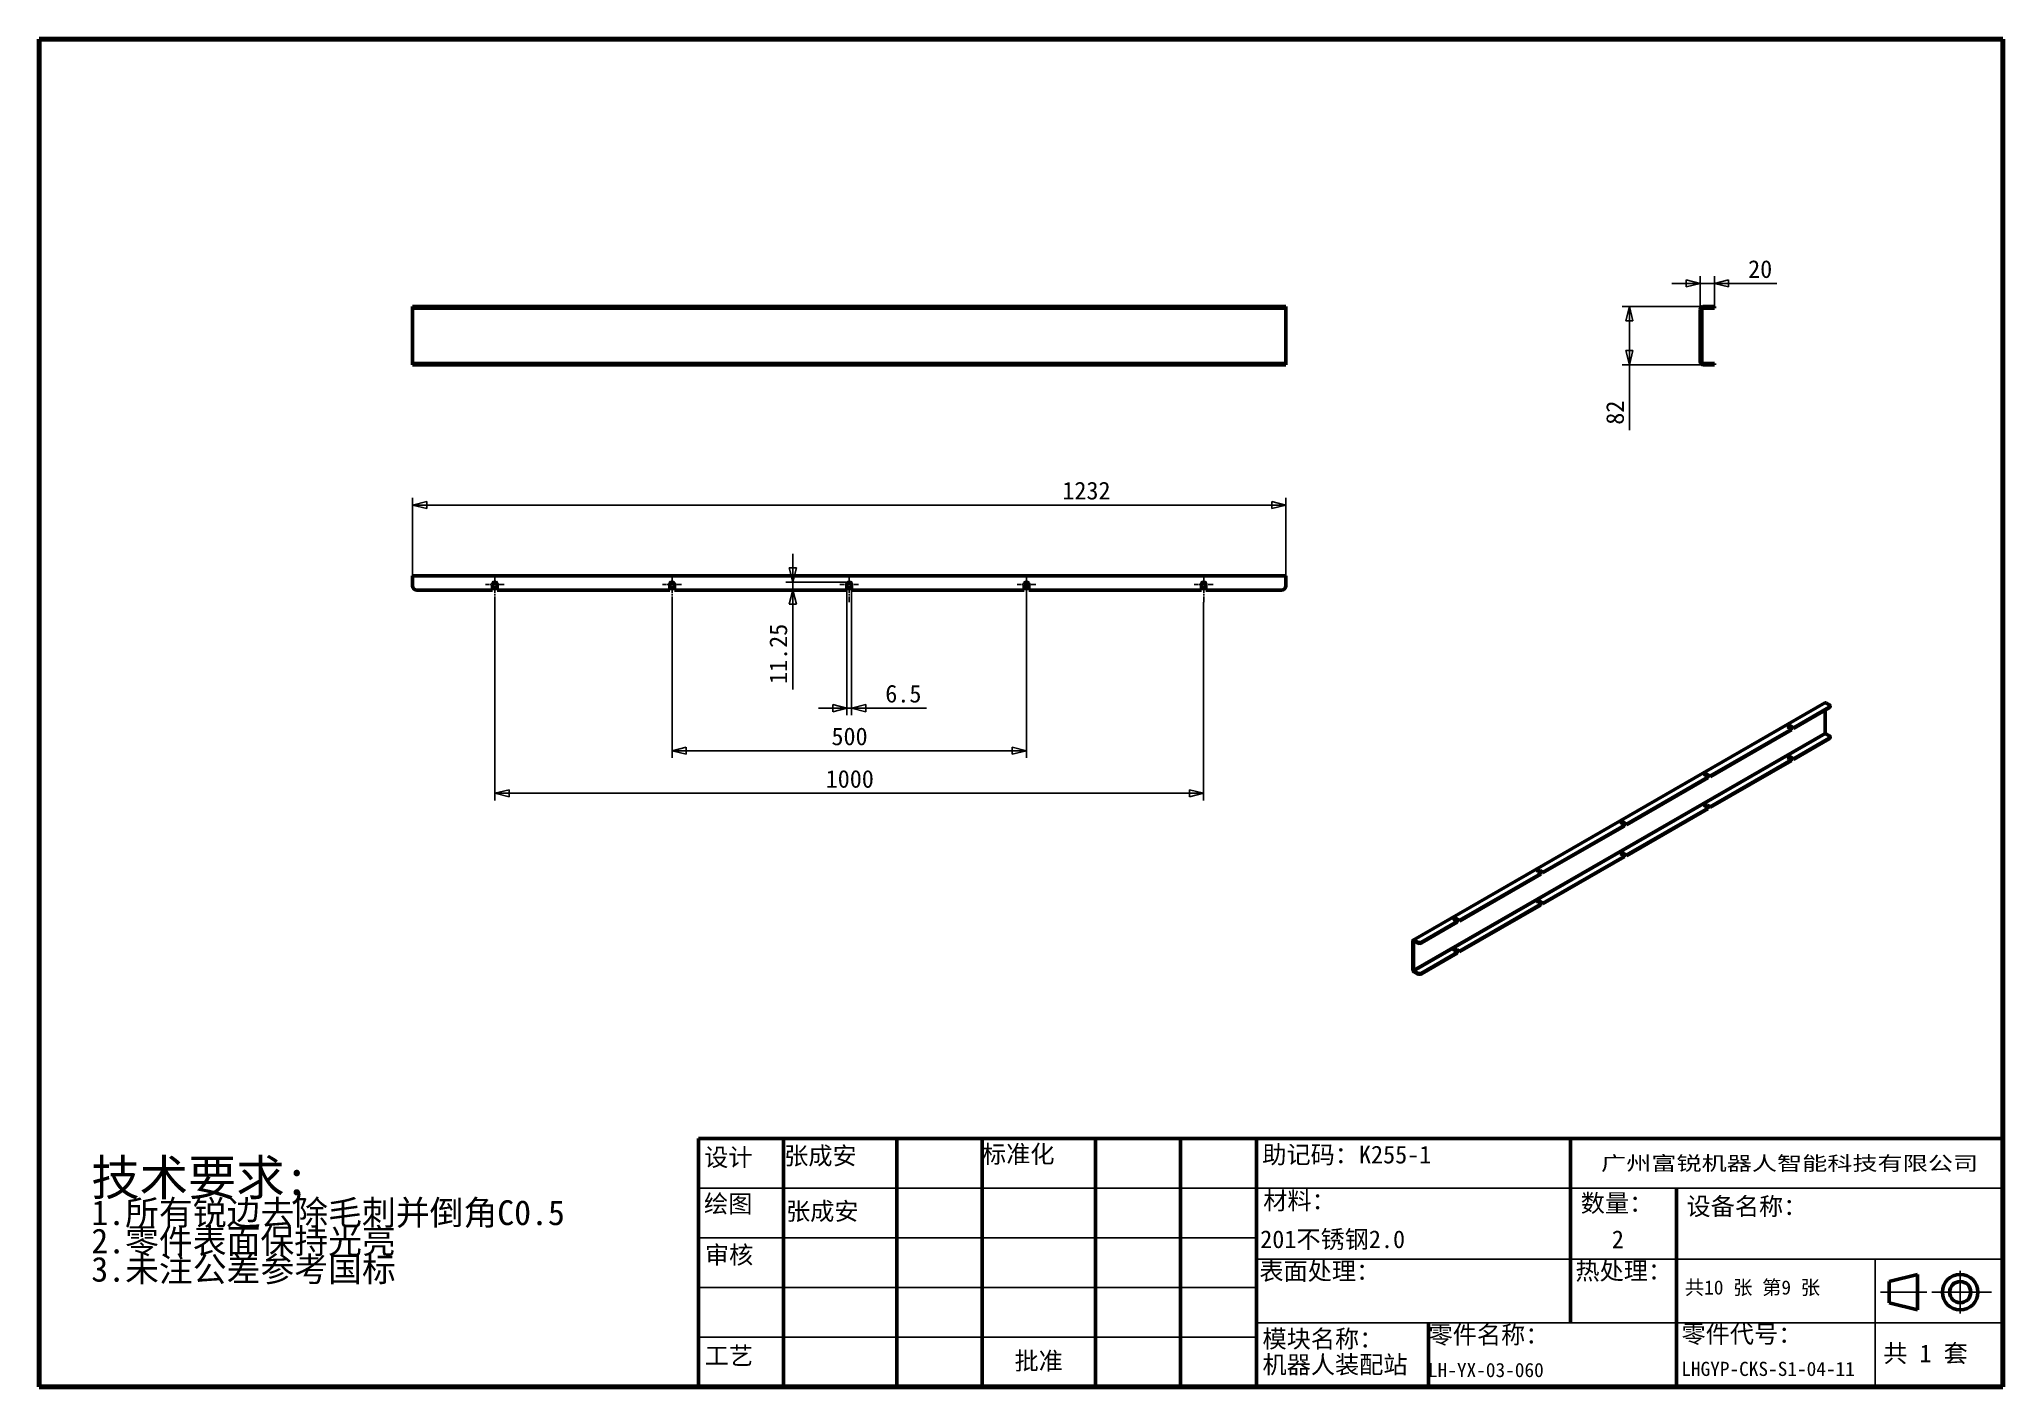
# Model space of a CAD drawing. Header units: millimetres. Extents: x 100 to 2870, y 100 to 2000.
import ezdxf
from ezdxf.enums import TextEntityAlignment as Align

# ---------------------------------------------------------------- set-up
doc = ezdxf.new("R2010")
doc.units = ezdxf.units.MM
doc.header["$LTSCALE"] = 10
doc.linetypes.add('CHAIN', pattern=[0.3543, 0.2362, -0.0295, 0.0591, -0.0295])
for name, color, linetype, lineweight in [('中心标记 (ISO)', 1, 'Continuous', 25), ('可见 (ISO)', 7, 'Continuous', 50), ('可见窄的 (ISO)', 7, 'Continuous', 35), ('图框 (ISO)', 7, 'Continuous', 70), ('尺寸 (ISO)', 5, 'Continuous', 25), ('标题 (ISO)', 7, 'Continuous', 50), ('符号 (ISO)', 7, 'Continuous', 25)]:
    doc.layers.add(name, color=color, linetype=linetype, lineweight=lineweight)
doc.styles.add('文本样式126', font='', dxfattribs={"width": 1.3})
doc.styles.add('文本样式19', font='tahoma.ttf')
doc.styles.add('文本样式91', font='')
doc.styles.add('注释文本 (ISO)', font='')
doc.styles.get('文本样式126').set_extended_font_data('FangSong')
doc.styles.get('文本样式91').set_extended_font_data('FangSong')
doc.styles.get('注释文本 (ISO)').set_extended_font_data('FangSong')
doc.dimstyles.new('默认 (GB)', dxfattribs={"dimscale": 10, "dimtxt": 2.5, "dimasz": 2, "dimexe": 1, "dimexo": 0, "dimgap": 0.75, "dimtad": 1, "dimtoh": 1, "dimrnd": 1e-08, "dimdsep": 46, "dimtxsty": '注释文本 (ISO)', "dimblk": 'Filled-2', "dimcen": 0.09, "dimdle": 10, "dimclrd": 256, "dimclre": 256, "dimclrt": 256, "dimaunit": 1, "dimadec": 3, "dimazin": 2, "dimtfac": 0.52, "dimtmove": 0, "dimatfit": 3, "dimldrblk": 'Filled-1', "dimfxl": 0, "dimtolj": 1, "dimlwd": -1, "dimlwe": -1, "dimarcsym": 0})

# ---------------------------------------------------------------- blocks, each defined once
blk = doc.blocks.new('图框 A3-A4')
at = {"layer": '图框 (ISO)'}
for p, q in [((287, 200), (10, 200)), ((10, 200), (10, 10)), ((287, 10), (287, 200)), ((10, 10), (287, 10))]:
    blk.add_line(p, q, dxfattribs=at)
blk = doc.blocks.new('标题栏 GB1')
at = {"layer": '标题 (ISO)'}
for p, q in [((194.57, 65.23), (194.57, 72.23)), ((194.57, 72.23), (378.57, 72.23)), ((206.57, 65.23), (206.57, 72.23)), ((222.57, 65.23), (222.57, 72.23)), ((234.57, 65.23), (234.57, 72.23)), ((250.57, 65.23), (250.57, 72.23)), ((262.57, 65.23), (262.57, 72.23)), ((273.31, 65.23), (273.31, 72.23)), ((317.57, 65.23), (317.57, 72.23)), ((378.57, 72.23), (378.57, 65.23)), ((194.57, 37.23), (194.57, 65.23)), ((206.57, 37.23), (206.57, 65.23)), ((222.57, 44.23), (222.57, 65.23)), ((234.57, 37.23), (234.57, 65.23)), ((250.57, 37.23), (250.57, 65.23)), ((262.57, 37.23), (262.57, 65.23)), ((273.31, 65.23), (273.31, 37.23)), ((317.57, 55.23), (317.57, 65.23)), ((378.57, 65.23), (378.57, 37.23)), ((317.57, 55.23), (317.57, 46.23)), ((366.57, 53.06), (362.57, 52.06)), ((366.57, 48.06), (366.57, 53.06)), ((362.57, 52.06), (362.57, 49.06)), ((362.57, 49.06), (366.57, 48.06)), ((297.57, 46.23), (297.57, 37.23)), ((222.57, 44.23), (222.57, 37.23)), ((378.57, 37.23), (194.57, 37.23))]:
    blk.add_line(p, q, dxfattribs=at)
at = {"layer": '标题 (ISO)', "lineweight": 25}
for p, q in [((194.57, 65.23), (273.31, 65.23)), ((273.31, 65.23), (378.57, 65.23)), ((194.57, 58.23), (273.31, 58.23)), ((332.57, 55.23), (273.31, 55.23)), ((332.57, 55.23), (378.57, 55.23)), ((360.57, 55.23), (360.57, 46.23)), ((372.58, 53.56), (372.58, 47.56)), ((194.57, 51.23), (273.31, 51.23)), ((361.32, 50.56), (367.88, 50.56)), ((368.55, 50.56), (370.07, 50.56)), ((370.07, 50.56), (376.97, 50.56)), ((273.31, 46.23), (378.57, 46.23)), ((360.57, 46.23), (360.57, 37.23)), ((194.57, 44.23), (273.31, 44.23))]:
    blk.add_line(p, q, dxfattribs=at)
at = {"layer": '标题 (ISO)', "lineweight": 50}
blk.add_line((332.57, 65.23), (332.57, 37.23), dxfattribs=at)
at = {"layer": '标题 (ISO)'}
for radius in [2.5, 1.5]:
    blk.add_circle((372.57, 50.56), radius, dxfattribs=at)
at = {"layer": '标题 (ISO)', "style": '文本样式126', "width": 1.3}
blk.add_text('广州富锐机器人智能科技有限公司', height=2, dxfattribs=at).set_placement((348.5, 68.73), align=Align.MIDDLE_CENTER)
at = {"layer": '标题 (ISO)', "char_height": 2.5, "style": '注释文本 (ISO)'}
for s, insert, attachment_point in [('\\f仿宋|b0|i0;设计', (195.38, 70.83), 1), ('张成安', (206.66, 71.05), 1), ('\\f仿宋|b0|i0;标准化', (234.57, 71.28), 1), ('助记码：K255-1', (274.11, 71.21), 1), ('\\f仿宋|b0|i0;绘图', (195.35, 64.28), 1), ('\\f仿宋|b0|i0;材料：', (274.24, 64.72), 1), ('\\f仿宋|b0|i0;数量：', (319.04, 64.37), 1), ('张成安', (206.92, 63.22), 1), ('\\f仿宋|b0|i0;审核', (195.48, 57.07), 1), ('\\f仿宋|b0|i0;热处理：', (318.29, 54.82), 1), ('\\f仿宋|b0|i0;零件名称：', (297.57, 45.8), 1), ('\\f仿宋|b0|i0;零件代号：', (333.25, 45.9), 1), ('\\f仿宋|b0|i0;批准', (242.57, 40.73), 5)]:
    blk.add_mtext(s, dxfattribs=dict(at, insert=insert, attachment_point=attachment_point))
at = {"layer": '标题 (ISO)', "char_height": 2.5, "attachment_point": 1, "style": '注释文本 (ISO)'}
for s, insert, line_spacing_factor in [('设备名称：\\P', (333.96, 63.91), 0.856364), ('模块名称：\\P\\fArial|b0|i0;\\H2.5000;机器人装配站', (274.14, 45.23), 0.872369)]:
    blk.add_mtext(s, dxfattribs=dict(at, insert=insert, line_spacing_factor=line_spacing_factor))
for s, insert, width in [('\\f仿宋|b0|i0;表面处理：', (273.7, 54.78), 18.7135), ('\\f仿宋|b0|i0;工艺', (195.45, 42.85), 7.4854), ('  共 1 套', (358.32, 43.18), 17.7919)]:
    blk.add_mtext(s, dxfattribs=dict(at, insert=insert, width=width))
at = {"layer": '标题 (ISO)', "insert": (333.72, 52.22), "char_height": 2, "width": 27.2374, "attachment_point": 1, "line_spacing_factor": 0.856364, "style": '注释文本 (ISO)'}
blk.add_mtext('\\f仿宋|b0|i0;\\H2.0000;共10 张 第9 张', dxfattribs=at)
at = {"layer": '标题 (ISO)'}
for tag, p, height, style in [('材料_001', (273.82, 56.77), 2.5, '注释文本 (ISO)'), ('零件代号_001', (297.49, 38.58), 2, '文本样式91'), ('描述_001', (333.22, 38.74), 2, '文本样式91')]:
    blk.add_attdef(tag, p, '', height=height, dxfattribs=dict(at, style=style))
at = {"layer": '标题 (ISO)', "style": '文本样式91'}
blk.add_attdef('热处理', text='', height=2, dxfattribs=at).set_placement((318.2, 50.63), align=Align.TOP_LEFT)
at = {"layer": '标题 (ISO)', "style": '文本样式19'}
for tag, p in [('工程核准人', (256.57, 40.73)), ('工程批准日期', (267.94, 40.73))]:
    blk.add_attdef(tag, text='', height=1, dxfattribs=at).set_placement(p, align=Align.MIDDLE_CENTER)
blk = doc.blocks.new('Filled-2')
at = {"color": 0}
for p, q in [((0, 0), (-1, 0.25)), ((-1, 0.25), (-1, -0.25)), ((-1, 0), (0, 0)), ((-1, -0.25), (0, 0))]:
    blk.add_line(p, q, dxfattribs=at)
at = {"color": 0, "flags": 128}
blk.add_lwpolyline([(-1, -0.25), (0, 0)], dxfattribs=at)
at = {"color": 0}
blk.add_solid([(-1, -0.25), (0, 0), (-1, 0.25), (-1, -0.25)], dxfattribs=at)
blk = doc.blocks.new('*D8')
at = {"layer": 'Defpoints', "color": 0}
for p in [(1858.7, 1343.3), (626.7, 1243.3), (1858.7, 1243.3)]:
    blk.add_point(p, dxfattribs=at)
at = {"layer": '尺寸 (ISO)'}
for p, q in [((626.7, 1243.3), (626.7, 1353.3)), ((646.7, 1343.3), (1838.7, 1343.3)), ((1858.7, 1243.3), (1858.7, 1353.3))]:
    blk.add_line(p, q, dxfattribs=at)
at = {"layer": '尺寸 (ISO)', "xscale": 20, "yscale": 20, "zscale": 20, "rotation": 180}
blk.add_blockref('Filled-2', (626.7, 1343.3), dxfattribs=at)
at = {"layer": '尺寸 (ISO)', "xscale": 20, "yscale": 20, "zscale": 20}
blk.add_blockref('Filled-2', (1858.7, 1343.3), dxfattribs=at)
at = {"layer": '尺寸 (ISO)', "insert": (1543.3, 1376.1), "char_height": 25, "attachment_point": 1, "style": '注释文本 (ISO)'}
blk.add_mtext('\\A1;1232', dxfattribs=at)
blk = doc.blocks.new('Filled-1')
at = {"color": 0}
for p, q in [((0, 0), (-1, 0.125)), ((-1, 0.125), (-1, -0.125)), ((-1, 0), (0, 0)), ((-1, -0.125), (0, 0))]:
    blk.add_line(p, q, dxfattribs=at)
at = {"color": 0, "flags": 128}
blk.add_lwpolyline([(-1, -0.125), (0, 0)], dxfattribs=at)
at = {"color": 0}
blk.add_solid([(-1, -0.125), (0, 0), (-1, 0.125), (-1, -0.125)], dxfattribs=at)
blk = doc.blocks.new('*D9')
at = {"layer": 'Defpoints', "color": 0}
for p in [(1492.7, 1234.6), (992.7, 1206.3), (992.7, 996.8)]:
    blk.add_point(p, dxfattribs=at)
at = {"layer": '尺寸 (ISO)'}
for p, q in [((1492.7, 1234.6), (1492.7, 986.8)), ((992.7, 1206.3), (992.7, 986.8)), ((1472.7, 996.8), (1012.7, 996.8))]:
    blk.add_line(p, q, dxfattribs=at)
at = {"layer": '尺寸 (ISO)', "xscale": 20, "yscale": 20, "zscale": 20, "rotation": 180}
blk.add_blockref('Filled-2', (992.7, 996.8), dxfattribs=at)
at = {"layer": '尺寸 (ISO)', "xscale": 20, "yscale": 20, "zscale": 20}
blk.add_blockref('Filled-2', (1492.7, 996.8), dxfattribs=at)
at = {"layer": '尺寸 (ISO)', "insert": (1217.6, 1029.6), "char_height": 25, "attachment_point": 1, "style": '注释文本 (ISO)'}
blk.add_mtext('\\A1;500', dxfattribs=at)
blk = doc.blocks.new('*D10')
at = {"layer": 'Defpoints', "color": 0}
for p in [(742.7, 1206.3), (1742.7, 1206.3), (1742.7, 936.8)]:
    blk.add_point(p, dxfattribs=at)
at = {"layer": '尺寸 (ISO)'}
for p, q in [((742.7, 1206.3), (742.7, 926.8)), ((1742.7, 1206.3), (1742.7, 926.8)), ((762.7, 936.8), (1722.7, 936.8))]:
    blk.add_line(p, q, dxfattribs=at)
at = {"layer": '尺寸 (ISO)', "xscale": 20, "yscale": 20, "zscale": 20, "rotation": 180}
blk.add_blockref('Filled-2', (742.7, 936.8), dxfattribs=at)
at = {"layer": '尺寸 (ISO)', "xscale": 20, "yscale": 20, "zscale": 20}
blk.add_blockref('Filled-2', (1742.7, 936.8), dxfattribs=at)
at = {"layer": '尺寸 (ISO)', "insert": (1209.4, 969.6), "char_height": 25, "attachment_point": 1, "style": '注释文本 (ISO)'}
blk.add_mtext('\\A1;1000', dxfattribs=at)
blk = doc.blocks.new('*D11')
at = {"layer": 'Defpoints', "color": 0}
for p in [(1239.5, 1223.3), (1246, 1223.3), (1239.5, 1056.8)]:
    blk.add_point(p, dxfattribs=at)
at = {"layer": '尺寸 (ISO)'}
for p, q in [((1239.5, 1223.3), (1239.5, 1046.8)), ((1246, 1223.3), (1246, 1046.8)), ((1219.5, 1056.8), (1199.5, 1056.8)), ((1239.5, 1056.8), (1246, 1056.8)), ((1266, 1056.8), (1351.8, 1056.8))]:
    blk.add_line(p, q, dxfattribs=at)
at = {"layer": '尺寸 (ISO)', "xscale": 20, "yscale": 20, "zscale": 20}
blk.add_blockref('Filled-2', (1239.5, 1056.8), dxfattribs=at)
at = {"layer": '尺寸 (ISO)', "xscale": 20, "yscale": 20, "zscale": 20, "rotation": 180}
blk.add_blockref('Filled-2', (1246, 1056.8), dxfattribs=at)
at = {"layer": '尺寸 (ISO)', "insert": (1293.5, 1089.8), "char_height": 25, "attachment_point": 1, "style": '注释文本 (ISO)'}
blk.add_mtext('\\A1;6.5', dxfattribs=at)
blk = doc.blocks.new('*D12')
at = {"layer": 'Defpoints', "color": 0}
for p in [(1163.1, 1234.6), (1186.3, 1223.3), (1242.7, 1234.6)]:
    blk.add_point(p, dxfattribs=at)
at = {"layer": '尺寸 (ISO)'}
for p, q in [((1163.1, 1254.6), (1163.1, 1274.6)), ((1242.7, 1234.6), (1153.1, 1234.6)), ((1163.1, 1234.6), (1163.1, 1223.3)), ((1163.1, 1203.3), (1163.1, 1083.3))]:
    blk.add_line(p, q, dxfattribs=at)
at = {"layer": '尺寸 (ISO)', "xscale": 20, "yscale": 20, "zscale": 20}
for p, rotation in [((1163.1, 1234.6), 270), ((1163.1, 1223.3), 90)]:
    blk.add_blockref('Filled-2', p, dxfattribs=dict(at, rotation=rotation))
at = {"layer": '尺寸 (ISO)', "insert": (1130.1, 1090.8), "char_height": 25, "attachment_point": 1, "rotation": 90, "style": '注释文本 (ISO)'}
blk.add_mtext('\\A1;11.25', dxfattribs=at)
blk = doc.blocks.new('*D13')
at = {"layer": 'Defpoints', "color": 0}
for p in [(2463.3, 1655.8), (2443.3, 1619), (2463.3, 1623)]:
    blk.add_point(p, dxfattribs=at)
at = {"layer": '尺寸 (ISO)'}
for p, q in [((2443.3, 1619), (2443.3, 1665.8)), ((2463.3, 1623), (2463.3, 1665.8)), ((2423.3, 1655.8), (2403.3, 1655.8)), ((2443.3, 1655.8), (2463.3, 1655.8)), ((2483.3, 1655.8), (2551.2, 1655.8))]:
    blk.add_line(p, q, dxfattribs=at)
at = {"layer": '尺寸 (ISO)', "xscale": 20, "yscale": 20, "zscale": 20}
blk.add_blockref('Filled-2', (2443.3, 1655.8), dxfattribs=at)
at = {"layer": '尺寸 (ISO)', "xscale": 20, "yscale": 20, "zscale": 20, "rotation": 180}
blk.add_blockref('Filled-2', (2463.3, 1655.8), dxfattribs=at)
at = {"layer": '尺寸 (ISO)', "insert": (2510.8, 1688.5), "char_height": 25, "attachment_point": 1, "style": '注释文本 (ISO)'}
blk.add_mtext('\\A1;20', dxfattribs=at)
blk = doc.blocks.new('*D14')
at = {"layer": 'Defpoints', "color": 0}
for p in [(2447.3, 1623), (2343.3, 1541), (2447.3, 1541)]:
    blk.add_point(p, dxfattribs=at)
at = {"layer": '尺寸 (ISO)'}
for p, q in [((2447.3, 1623), (2333.3, 1623)), ((2343.3, 1603), (2343.3, 1561)), ((2447.3, 1541), (2333.3, 1541)), ((2343.3, 1541), (2343.3, 1449))]:
    blk.add_line(p, q, dxfattribs=at)
at = {"layer": '尺寸 (ISO)', "xscale": 20, "yscale": 20, "zscale": 20}
for p, rotation in [((2343.3, 1623), 90), ((2343.3, 1541), 270)]:
    blk.add_blockref('Filled-2', p, dxfattribs=dict(at, rotation=rotation))
at = {"layer": '尺寸 (ISO)', "insert": (2310.5, 1456.5), "char_height": 25, "attachment_point": 1, "rotation": 90, "style": '注释文本 (ISO)'}
blk.add_mtext('\\A1;82', dxfattribs=at)
blk = doc.blocks.new('加工')
at = {"layer": '符号 (ISO)', "insert": (-36.68, 11.05), "char_height": 2.5, "width": 80.4946, "attachment_point": 1, "line_spacing_factor": 0.683636, "style": '注释文本 (ISO)'}
blk.add_mtext('{\\H2x;技术要求;\\P\\H0.7x;1.所有锐边去除毛刺并倒角C0.5\\H2.125x; \\H0.47059x;\\P2.零件表面保持光亮\\H1.8404x; \\H0.54337x;\\P3.未注公差参考国标\\H1.8095x; }', dxfattribs=at)

msp = doc.modelspace()

# ---------------------------------------------------------------- linework, layer by layer
at = {"layer": '中心标记 (ISO)', "linetype": 'CHAIN', "ltscale": 2.9446}
for p, q in [((755.968, 1231.325), (729.468, 1231.325)), ((1005.968, 1231.325), (979.468, 1231.325)), ((1255.968, 1231.325), (1229.468, 1231.325)), ((1505.968, 1231.325), (1479.468, 1231.325)), ((1755.968, 1231.325), (1729.468, 1231.325))]:
    msp.add_line(p, q, dxfattribs=at)
at = {"layer": '中心标记 (ISO)', "linetype": 'CHAIN', "ltscale": 4.250268}
for p, q in [((742.718, 1244.575), (742.718, 1206.325)), ((992.718, 1244.575), (992.718, 1206.325)), ((1242.718, 1244.575), (1242.718, 1206.325)), ((1492.718, 1244.575), (1492.718, 1206.325)), ((1742.718, 1244.575), (1742.718, 1206.325))]:
    msp.add_line(p, q, dxfattribs=at)
at = {"layer": '可见 (ISO)'}
for p, q in [((626.718, 1623.011), (632.718, 1623.011)), ((626.718, 1623.011), (626.718, 1621.011)), ((632.718, 1621.011), (626.718, 1621.011)), ((626.718, 1621.011), (626.718, 1619.011)), ((626.718, 1545.011), (626.718, 1619.011)), ((739.468, 1623.011), (632.718, 1623.011)), ((739.468, 1621.011), (632.718, 1621.011)), ((739.468, 1621.011), (739.468, 1623.011)), ((739.468, 1623.011), (745.968, 1623.011)), ((745.968, 1621.011), (739.468, 1621.011)), ((989.468, 1623.011), (745.968, 1623.011)), ((745.968, 1623.011), (745.968, 1621.011)), ((989.468, 1621.011), (745.968, 1621.011)), ((989.468, 1621.011), (989.468, 1623.011)), ((989.468, 1623.011), (995.968, 1623.011)), ((995.968, 1621.011), (989.468, 1621.011)), ((1239.468, 1623.011), (995.968, 1623.011)), ((995.968, 1623.011), (995.968, 1621.011)), ((1239.468, 1621.011), (995.968, 1621.011)), ((1239.468, 1621.011), (1239.468, 1623.011)), ((1239.468, 1623.011), (1245.968, 1623.011)), ((1245.968, 1621.011), (1239.468, 1621.011)), ((1489.468, 1623.011), (1245.968, 1623.011)), ((1245.968, 1623.011), (1245.968, 1621.011)), ((1489.468, 1621.011), (1245.968, 1621.011)), ((1489.468, 1621.011), (1489.468, 1623.011)), ((1489.468, 1623.011), (1495.968, 1623.011)), ((1495.968, 1621.011), (1489.468, 1621.011)), ((1739.468, 1623.011), (1495.968, 1623.011)), ((1495.968, 1623.011), (1495.968, 1621.011)), ((1739.468, 1621.011), (1495.968, 1621.011)), ((1739.468, 1621.011), (1739.468, 1623.011)), ((1739.468, 1623.011), (1745.968, 1623.011)), ((1745.968, 1621.011), (1739.468, 1621.011)), ((1852.718, 1623.011), (1745.968, 1623.011)), ((1745.968, 1623.011), (1745.968, 1621.011)), ((1852.718, 1621.011), (1745.968, 1621.011)), ((1852.718, 1623.011), (1858.718, 1623.011)), ((1858.718, 1621.011), (1852.718, 1621.011)), ((1858.718, 1621.011), (1858.718, 1623.011)), ((1858.718, 1621.011), (1858.718, 1619.011)), ((1858.718, 1619.011), (1858.718, 1545.011)), ((2443.321, 1545.011), (2443.321, 1619.011)), ((2445.321, 1545.011), (2445.321, 1619.011)), ((2457.321, 1623.011), (2447.321, 1623.011)), ((2457.321, 1621.011), (2447.321, 1621.011)), ((2457.321, 1623.011), (2463.321, 1623.011)), ((2463.321, 1621.011), (2457.321, 1621.011)), ((2463.321, 1621.011), (2463.321, 1623.011)), ((626.718, 1543.011), (626.718, 1545.011)), ((626.718, 1543.011), (632.718, 1543.011)), ((626.718, 1543.011), (626.718, 1541.011)), ((632.718, 1541.011), (626.718, 1541.011)), ((632.718, 1543.011), (739.468, 1543.011)), ((632.718, 1541.011), (739.468, 1541.011)), ((739.468, 1543.011), (745.968, 1543.011)), ((739.468, 1541.011), (739.468, 1543.011)), ((745.968, 1541.011), (739.468, 1541.011)), ((745.968, 1543.011), (989.468, 1543.011)), ((745.968, 1543.011), (745.968, 1541.011)), ((745.968, 1541.011), (989.468, 1541.011)), ((989.468, 1543.011), (995.968, 1543.011)), ((989.468, 1541.011), (989.468, 1543.011)), ((995.968, 1541.011), (989.468, 1541.011)), ((995.968, 1543.011), (1239.468, 1543.011)), ((995.968, 1543.011), (995.968, 1541.011)), ((995.968, 1541.011), (1239.468, 1541.011)), ((1239.468, 1543.011), (1245.968, 1543.011)), ((1239.468, 1541.011), (1239.468, 1543.011)), ((1245.968, 1541.011), (1239.468, 1541.011)), ((1245.968, 1543.011), (1489.468, 1543.011)), ((1245.968, 1543.011), (1245.968, 1541.011)), ((1245.968, 1541.011), (1489.468, 1541.011)), ((1489.468, 1543.011), (1495.968, 1543.011)), ((1489.468, 1541.011), (1489.468, 1543.011)), ((1495.968, 1541.011), (1489.468, 1541.011)), ((1495.968, 1543.011), (1739.468, 1543.011)), ((1495.968, 1543.011), (1495.968, 1541.011)), ((1495.968, 1541.011), (1739.468, 1541.011)), ((1739.468, 1543.011), (1745.968, 1543.011)), ((1739.468, 1541.011), (1739.468, 1543.011)), ((1745.968, 1541.011), (1739.468, 1541.011)), ((1745.968, 1543.011), (1852.718, 1543.011)), ((1745.968, 1543.011), (1745.968, 1541.011)), ((1745.968, 1541.011), (1852.718, 1541.011)), ((1852.718, 1543.011), (1858.718, 1543.011)), ((1858.718, 1541.011), (1852.718, 1541.011)), ((1858.718, 1543.011), (1858.718, 1545.011)), ((1858.718, 1541.011), (1858.718, 1543.011)), ((2457.321, 1543.011), (2447.321, 1543.011)), ((2447.321, 1541.011), (2457.321, 1541.011)), ((2457.321, 1543.011), (2463.321, 1543.011)), ((2463.321, 1541.011), (2457.321, 1541.011)), ((2463.321, 1541.011), (2463.321, 1543.011)), ((626.718, 1243.325), (1858.718, 1243.325)), ((626.718, 1243.325), (626.718, 1239.325)), ((626.718, 1229.325), (626.718, 1239.325)), ((739.468, 1223.325), (632.718, 1223.325)), ((739.468, 1223.325), (739.468, 1231.325)), ((745.968, 1231.325), (745.968, 1223.325)), ((989.468, 1223.325), (745.968, 1223.325)), ((989.468, 1223.325), (989.468, 1231.325)), ((995.968, 1231.325), (995.968, 1223.325)), ((1239.468, 1223.325), (995.968, 1223.325)), ((1239.468, 1223.325), (1239.468, 1231.325)), ((1245.968, 1231.325), (1245.968, 1223.325)), ((1489.468, 1223.325), (1245.968, 1223.325)), ((1489.468, 1223.325), (1489.468, 1231.325)), ((1495.968, 1231.325), (1495.968, 1223.325)), ((1739.468, 1223.325), (1495.968, 1223.325)), ((1739.468, 1223.325), (1739.468, 1231.325)), ((1745.968, 1231.325), (1745.968, 1223.325)), ((1852.718, 1223.325), (1745.968, 1223.325)), ((1858.718, 1239.325), (1858.718, 1243.325)), ((1858.718, 1239.325), (1858.718, 1229.325)), ((2038.445, 729.812), (2619.215, 1064.256)), ((2625.26, 1058.153), (2574.937, 1029.174)), ((2625.26, 1057.063), (2574.937, 1028.084)), ((2619.603, 1053.805), (2619.603, 1022.156)), ((2620.546, 1064.125), (2625.26, 1061.41)), ((2626.431, 1058.692), (2626.431, 1059.782)), ((2571.873, 1027.41), (2457.086, 961.308)), ((2571.873, 1026.32), (2457.086, 960.218)), ((2571.873, 1027.41), (2568.102, 1029.581)), ((2571.166, 1031.346), (2574.937, 1029.174)), ((2574.937, 1028.084), (2571.166, 1030.256)), ((2571.873, 1026.32), (2571.873, 1027.41)), ((2574.937, 1029.174), (2574.937, 1028.084)), ((2574.937, 985.572), (2625.26, 1014.55)), ((2574.937, 984.482), (2625.26, 1013.46)), ((2625.26, 1017.808), (2620.546, 1020.523)), ((2626.431, 1016.179), (2626.431, 1015.089)), ((2457.086, 917.706), (2571.873, 983.807)), ((2457.086, 916.616), (2571.873, 982.717)), ((2571.873, 983.807), (2568.102, 985.979)), ((2571.166, 987.743), (2574.937, 985.572)), ((2574.937, 984.482), (2571.166, 986.653)), ((2571.873, 982.717), (2571.873, 983.807)), ((2574.937, 985.572), (2574.937, 984.482)), ((2454.022, 959.544), (2339.235, 893.442)), ((2454.022, 958.454), (2339.235, 892.352)), ((2454.022, 959.544), (2450.251, 961.715)), ((2453.315, 963.48), (2457.086, 961.308)), ((2457.086, 960.218), (2453.315, 962.39)), ((2454.022, 958.454), (2454.022, 959.544)), ((2457.086, 961.308), (2457.086, 960.218)), ((2339.235, 849.84), (2454.022, 915.941)), ((2339.235, 848.75), (2454.022, 914.851)), ((2454.022, 915.941), (2450.251, 918.113)), ((2453.315, 919.877), (2457.086, 917.706)), ((2457.086, 916.616), (2453.315, 918.787)), ((2454.022, 914.851), (2454.022, 915.941)), ((2457.086, 917.706), (2457.086, 916.616)), ((2336.171, 891.678), (2221.384, 825.576)), ((2336.171, 890.588), (2221.384, 824.486)), ((2336.171, 891.678), (2332.4, 893.849)), ((2335.464, 895.614), (2339.235, 893.442)), ((2339.235, 892.352), (2335.464, 894.524)), ((2336.171, 890.588), (2336.171, 891.678)), ((2339.235, 893.442), (2339.235, 892.352)), ((2221.384, 781.974), (2336.171, 848.075)), ((2221.384, 780.884), (2336.171, 846.985)), ((2336.171, 848.075), (2332.4, 850.247)), ((2335.464, 852.011), (2339.235, 849.84)), ((2339.235, 848.75), (2335.464, 850.921)), ((2336.171, 846.985), (2336.171, 848.075)), ((2339.235, 849.84), (2339.235, 848.75)), ((2218.32, 823.812), (2103.533, 757.71)), ((2218.32, 822.722), (2103.533, 756.62)), ((2218.32, 823.812), (2214.549, 825.983)), ((2217.613, 827.748), (2221.384, 825.576)), ((2221.384, 824.486), (2217.613, 826.658)), ((2218.32, 822.722), (2218.32, 823.812)), ((2221.384, 825.576), (2221.384, 824.486)), ((2103.533, 714.108), (2218.32, 780.209)), ((2103.533, 713.018), (2218.32, 779.119)), ((2218.32, 780.209), (2214.549, 782.381)), ((2217.613, 784.145), (2221.384, 781.974)), ((2221.384, 780.884), (2217.613, 783.055)), ((2218.32, 779.119), (2218.32, 780.209)), ((2221.384, 781.974), (2221.384, 780.884)), ((2100.469, 755.946), (2050.146, 726.967)), ((2100.469, 754.856), (2050.146, 725.877)), ((2100.469, 755.946), (2096.697, 758.117)), ((2099.762, 759.882), (2103.533, 757.71)), ((2103.533, 756.62), (2099.762, 758.792)), ((2100.469, 754.856), (2100.469, 755.946)), ((2103.533, 757.71), (2103.533, 756.62)), ((2037.89, 688.255), (2037.89, 728.587)), ((2038.833, 687.712), (2038.833, 728.044)), ((2044.489, 726.967), (2039.775, 729.682)), ((2044.489, 725.877), (2039.775, 728.592)), ((2050.146, 683.365), (2100.469, 712.343)), ((2050.146, 682.274), (2100.469, 711.253)), ((2100.469, 712.343), (2096.697, 714.515)), ((2099.762, 716.279), (2103.533, 714.108)), ((2103.533, 713.018), (2099.762, 715.189)), ((2100.469, 711.253), (2100.469, 712.343)), ((2103.533, 714.108), (2103.533, 713.018)), ((2044.489, 683.365), (2039.775, 686.079)), ((2039.775, 684.989), (2044.489, 682.274))]:
    msp.add_line(p, q, dxfattribs=at)
for centre, radius, start, end in [((2447.321, 1619.011), 4, 90, 180), ((2447.321, 1619.011), 2, 90, 180), ((2447.321, 1545.011), 4, 180, 270), ((2447.321, 1545.011), 2, 180, 270), ((632.718, 1229.325), 6, 180, 270), ((742.718, 1231.325), 3.25, 0, 180), ((992.718, 1231.325), 3.25, 0, 180), ((1242.718, 1231.325), 3.25, 0, 180), ((1492.718, 1231.325), 3.25, 0, 180), ((1742.718, 1231.325), 3.25, 0, 180), ((1852.718, 1229.325), 6, 270, 0)]:
    msp.add_arc(centre, radius, start, end, dxfattribs=at)
for centre, major_axis, ratio, start_param, end_param in [((2620.546, 1061.945), (-1.331, 2.311), 0.57809312, 5.49972085, 6.28318531), ((2622.431, 1059.782), (4, 0), 0.5758617, 5.49778714, 7.06858347), ((2622.431, 1058.692), (4, 0), 0.5758617, 5.49778714, 6.28318531), ((2569.634, 1030.464), (-2.167, 0), 0.5758617, 3.92699082, 7.06858347), ((2569.634, 1029.373), (-2.167, 0), 0.5758617, 3.92699082, 5.83111503), ((2620.546, 1021.613), (-0.665, 1.155), 0.57809312, 0.78733187, 2.3581282), ((2622.431, 1016.179), (4, 0), 0.5758617, 5.49778714, 7.06858347), ((2622.431, 1015.089), (4, 0), 0.5758617, 5.49778714, 6.28318531), ((2569.634, 986.861), (-2.167, 0), 0.5758617, 3.92699082, 7.06858347), ((2569.634, 985.771), (-2.167, 0), 0.5758617, 3.92699082, 5.83111503), ((2451.783, 962.598), (-2.167, 0), 0.5758617, 3.92699082, 7.06858347), ((2451.783, 961.508), (-2.167, 0), 0.5758617, 3.92699082, 5.83111503), ((2451.783, 918.995), (-2.167, 0), 0.5758617, 3.92699082, 7.06858347), ((2451.783, 917.905), (-2.167, 0), 0.5758617, 3.92699082, 5.83111503), ((2333.932, 894.732), (-2.167, 0), 0.5758617, 3.92699082, 7.06858347), ((2333.932, 893.642), (-2.167, 0), 0.5758617, 3.92699082, 5.83111503), ((2333.932, 851.129), (-2.167, 0), 0.5758617, 3.92699082, 7.06858347), ((2333.932, 850.039), (-2.167, 0), 0.5758617, 3.92699082, 5.83111503), ((2216.081, 826.866), (-2.167, 0), 0.5758617, 3.92699082, 7.06858347), ((2216.081, 825.776), (-2.167, 0), 0.5758617, 3.92699082, 5.83111503), ((2216.081, 783.263), (-2.167, 0), 0.5758617, 3.92699082, 7.06858347), ((2216.081, 782.173), (-2.167, 0), 0.5758617, 3.92699082, 5.83111503), ((2098.23, 759), (-2.167, 0), 0.5758617, 3.92699082, 7.06858347), ((2098.23, 757.91), (-2.167, 0), 0.5758617, 3.92699082, 5.83111503), ((2039.775, 727.502), (-1.331, 2.311), 0.57809312, 5.49972085, 7.07051718), ((2039.775, 727.502), (-0.665, 1.155), 0.57809312, 5.49972085, 7.07051718), ((2047.318, 728.596), (-4, 0), 0.5758617, 0.78539816, 2.35619449), ((2047.318, 727.506), (4, 0), 0.5758617, 3.92699082, 5.49778714), ((2098.23, 715.397), (-2.167, 0), 0.5758617, 3.92699082, 7.06858347), ((2098.23, 714.307), (-2.167, 0), 0.5758617, 3.92699082, 5.83111503), ((2039.775, 687.169), (1.331, -2.311), 0.57809312, 3.92892453, 5.49972085), ((2039.775, 687.169), (-0.665, 1.155), 0.57809312, 0.78733187, 2.3581282), ((2047.318, 684.993), (-4, 0), 0.5758617, 0.78539816, 2.35619449), ((2047.318, 683.903), (4, 0), 0.5758617, 3.92699082, 5.49778714)]:
    msp.add_ellipse(centre, major_axis=major_axis, ratio=ratio, start_param=start_param, end_param=end_param, dxfattribs=at)
at = {"layer": '可见窄的 (ISO)'}
for p, q in [((2620.546, 1064.125), (2039.775, 729.682)), ((2625.26, 1058.153), (2625.26, 1057.063)), ((2571.166, 1030.256), (2571.166, 1031.346)), ((2038.833, 687.712), (2619.603, 1022.156)), ((2620.546, 1020.523), (2039.775, 686.079)), ((2625.26, 1014.55), (2625.26, 1013.46)), ((2571.166, 986.653), (2571.166, 987.743)), ((2453.315, 962.39), (2453.315, 963.48)), ((2453.315, 918.787), (2453.315, 919.877)), ((2335.464, 894.524), (2335.464, 895.614)), ((2335.464, 850.921), (2335.464, 852.011)), ((2217.613, 826.658), (2217.613, 827.748)), ((2217.613, 783.055), (2217.613, 784.145)), ((2099.762, 758.792), (2099.762, 759.882)), ((2038.833, 728.044), (2037.89, 728.587)), ((2039.779, 728.589), (2038.833, 728.044)), ((2039.775, 729.682), (2039.775, 728.592)), ((2044.489, 726.967), (2044.489, 725.877)), ((2050.146, 725.877), (2050.146, 726.967)), ((2099.762, 715.189), (2099.762, 716.279)), ((2037.89, 688.255), (2038.833, 687.712)), ((2039.775, 686.079), (2039.775, 684.989)), ((2044.489, 683.365), (2044.489, 682.274)), ((2050.146, 682.274), (2050.146, 683.365))]:
    msp.add_line(p, q, dxfattribs=at)

# ---------------------------------------------------------------- block references
at = {"xscale": 10, "yscale": 10, "zscale": 10}
for name, p in [('图框 A3-A4', (0, 0)), ('加工', (540.225, 309.393))]:
    msp.add_blockref(name, p, dxfattribs=at)
msp.add_blockref('标题栏 GB1', (-915.711, -272.252), dxfattribs=at).add_auto_attribs({'零件代号_001': 'LH-YX-03-060', '描述_001': 'LHGYP-CKS-S1-04-11', '材料_001': '201不锈钢2.0'})

# ---------------------------------------------------------------- texts
at = {"layer": '符号 (ISO)', "insert": (2318.537, 320.351), "char_height": 25, "attachment_point": 1, "style": '注释文本 (ISO)'}
msp.add_mtext('{2}', dxfattribs=at)

# ---------------------------------------------------------------- dimensions: what is measured, and where the dimension line sits
at = {"layer": '尺寸 (ISO)'}
for base, p1, p2, picture, middle in [((2463.321, 1655.754), (2443.321, 1619.011), (2463.321, 1623.011), '*D13', (2527.249, 1655.754)), ((1239.468, 1056.848), (1245.968, 1223.325), (1239.468, 1223.325), '*D11', (1318.897, 1056.848))]:
    dim = msp.add_linear_dim(base=base, p1=p1, p2=p2, dimstyle='默认 (GB)', override={"dimtoh": 0, "dimdec": 2, "dimtp": 0, "dimtm": 0, "dimtdec": 2, "dimtofl": 1, "dimatfit": 1}, dxfattribs=at)
    dim.commit()
    dim.dimension.update_dxf_attribs({"geometry": picture, "text_midpoint": middle, "dimtype": 160})
for base, p1, p2, angle, override, picture, middle in [((2343.321, 1541.011), (2447.321, 1623.011), (2447.321, 1541.011), 90, {"dimtoh": 0, "dimdec": 2, "dimtp": 0, "dimtm": 0, "dimtdec": 2, "dimtofl": 0, "dimatfit": 2}, '*D14', (2343.321, 1472.879)), ((1858.718, 1343.325), (626.718, 1243.325), (1858.718, 1243.325), 180, {"dimtoh": 0, "dimdec": 2, "dimtp": 0, "dimtm": 0, "dimtdec": 2, "dimtofl": 0, "dimatfit": 1}, '*D8', (1576.618, 1343.325)), ((1163.076, 1234.575), (1186.251, 1223.325), (1242.718, 1234.575), 90, {"dimtoh": 0, "dimdec": 2, "dimse1": 1, "dimtp": 0, "dimtm": 0, "dimtdec": 2, "dimtofl": 1, "dimatfit": 1}, '*D12', (1163.076, 1133.325)), ((992.718, 996.848), (1492.718, 1234.575), (992.718, 1206.325), 180, {"dimtoh": 0, "dimdec": 2, "dimtp": 0, "dimtm": 0, "dimtdec": 2, "dimtofl": 0, "dimatfit": 1}, '*D9', (1243.018, 996.848)), ((1742.718, 936.848), (742.718, 1206.325), (1742.718, 1206.325), 180, {"dimtoh": 0, "dimdec": 2, "dimtp": 0, "dimtm": 0, "dimtdec": 2, "dimtofl": 0, "dimatfit": 1}, '*D10', (1243.018, 936.848))]:
    dim = msp.add_linear_dim(base=base, p1=p1, p2=p2, angle=angle, dimstyle='默认 (GB)', override=override, dxfattribs=at)
    dim.commit()
    dim.dimension.update_dxf_attribs({"geometry": picture, "text_midpoint": middle, "dimtype": 160})

doc.saveas('drawing.dxf')
